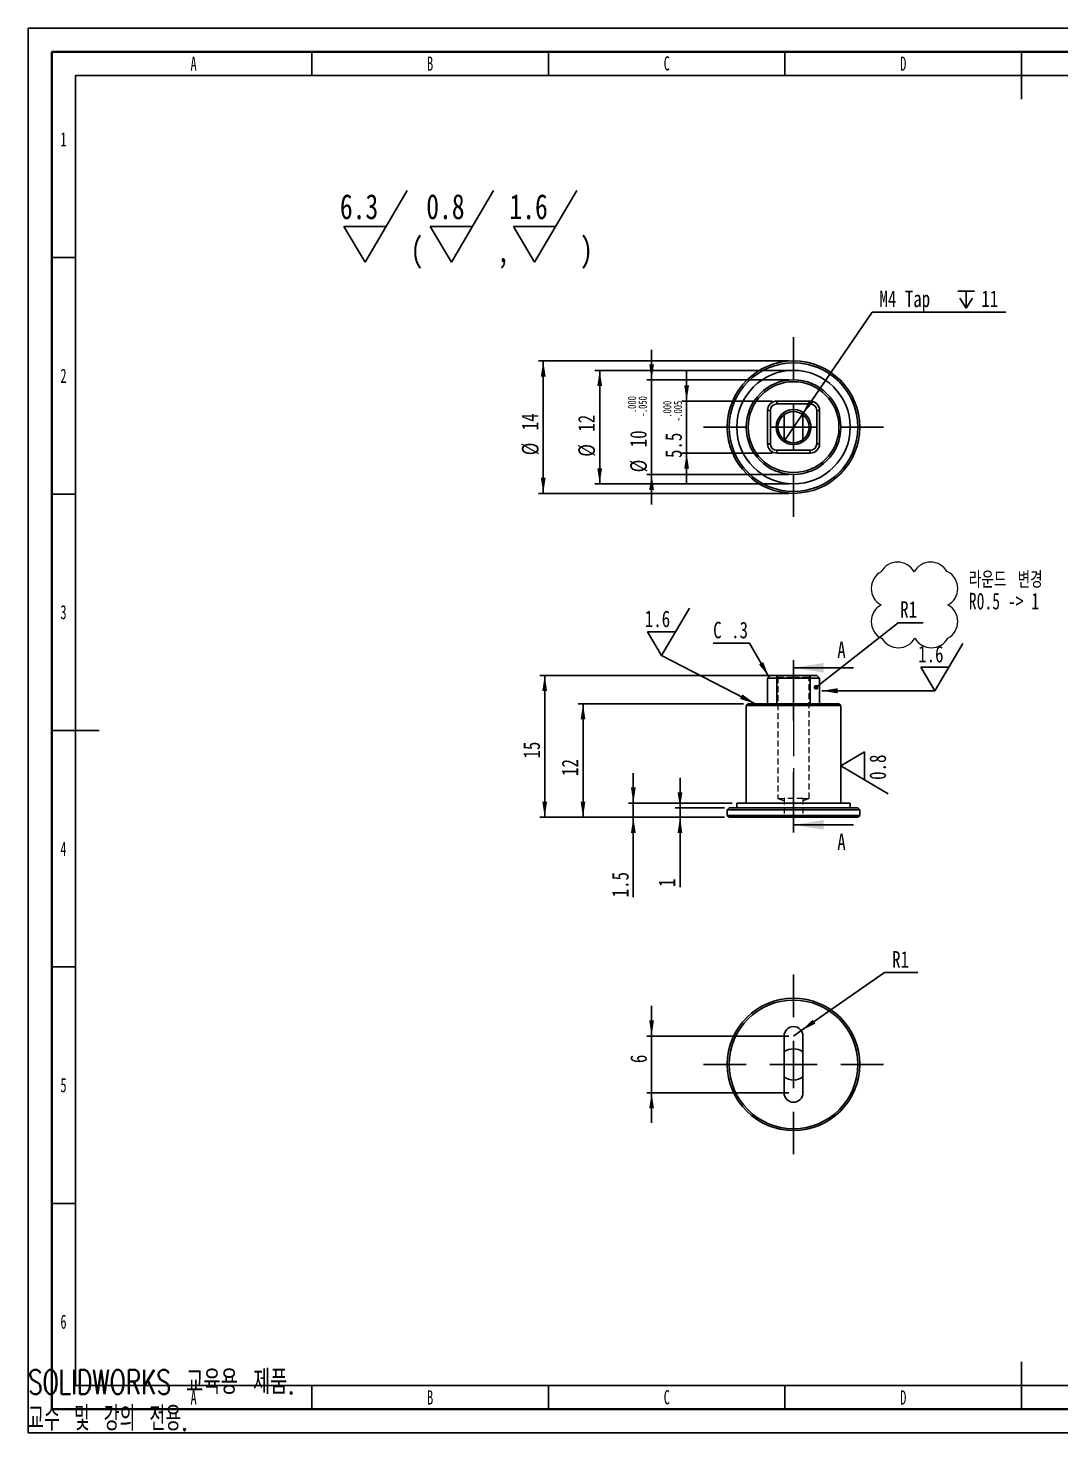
# Model space of a CAD drawing. Header units: millimetres. Extents: x 0 to 420, y 1 to 298.
# Drawn here: x 0 to 218.3, y 1 to 298 of the extents above; entities that cross this region are included whole.
import ezdxf

# ---------------------------------------------------------------- set-up
doc = ezdxf.new("R2010")
doc.units = ezdxf.units.MM
doc.linetypes.add('CENTERX2', pattern=[20.32, 12.7, -2.54, 2.54, -2.54])
doc.linetypes.add('HIDDEN', pattern=[1.905, 1.27, -0.635])
for name, color, linetype in [('SLD-0', 179, 'Continuous'), ('가는실선', 7, 'Continuous'), ('레이어10', 30, 'Continuous'), ('절단면', 230, 'Continuous'), ('중심선', 1, 'CENTERX2'), ('치수선', 104, 'Continuous')]:
    doc.layers.add(name, color=color, linetype=linetype)
doc.layers.add('도면층1', color=4, linetype='Continuous', lineweight=35)
doc.layers.add('도면층2', color=3, linetype='Continuous', lineweight=25)
doc.styles.add('SLDTEXTSTYLE0', font='TXT', dxfattribs={"width": 0.75})
doc.styles.add('SLDTEXTSTYLE12', font='TXT', dxfattribs={"width": 0.7, "bigfont": 'bigfont'})
doc.styles.add('SLDTEXTSTYLE13', font='TXT', dxfattribs={"width": 0.645455, "bigfont": 'bigfont'})
doc.styles.add('SLDTEXTSTYLE7', font='TXT', dxfattribs={"width": 0.75, "bigfont": 'bigfont'})
doc.styles.add('SLDTEXTSTYLE8', font='TXT', dxfattribs={"width": 0.694444})
doc.styles.add('SLDTEXTSTYLE9', font='TXT', dxfattribs={"width": 0.638186})
doc.dimstyles.new('SLDDIMSTYLE0', dxfattribs={"dimtxt": 3.5, "dimasz": 3.302, "dimexe": 0, "dimexo": 0.0625, "dimgap": 0.875, "dimtad": 1, "dimdec": 3, "dimlfac": 0.5, "dimrnd": 1e-09, "dimzin": 12, "dimdsep": 46, "dimtxsty": 'SLDTEXTSTYLE0', "dimsah": 1, "dimcen": 0.09, "dimadec": 0, "dimazin": 3, "dimtfac": 1, "dimtdec": 3, "dimtmove": 0, "dimatfit": 0, "dimfxl": 1, "dimfrac": 2, "dimtolj": 1, "dimtzin": 12, "dimarcsym": 0})
doc.dimstyles.new('SLDDIMSTYLE1', dxfattribs={"dimtxt": 3.5, "dimasz": 3.302, "dimexe": 0, "dimexo": 0.0625, "dimgap": 0.875, "dimtad": 1, "dimdec": 3, "dimlfac": 0.5, "dimrnd": 1e-09, "dimzin": 12, "dimdsep": 46, "dimtxsty": 'SLDTEXTSTYLE0', "dimsah": 1, "dimcen": 0.09, "dimadec": 0, "dimazin": 3, "dimtfac": 1, "dimtdec": 3, "dimtofl": 0, "dimtmove": 0, "dimatfit": 3, "dimfxl": 1, "dimfrac": 2, "dimtolj": 1, "dimtzin": 12, "dimarcsym": 0})
doc.dimstyles.new('SLDDIMSTYLE2', dxfattribs={"dimtxt": 0.18, "dimasz": 1.016, "dimexe": 0, "dimexo": 0.0625, "dimgap": 0, "dimtad": 0, "dimtih": 1, "dimtoh": 1, "dimdec": 0, "dimrnd": 1e-09, "dimzin": 0, "dimdsep": 46, "dimtxsty": 'Standard', "dimblk1": 'DOT', "dimblk2": 'DOT', "dimsah": 1, "dimcen": 0.09, "dimadec": 0, "dimazin": 0, "dimtfac": 1.016, "dimtdec": 0, "dimtofl": 0, "dimtmove": 0, "dimatfit": 3, "dimldrblk": 'DOT', "dimfxl": 1, "dimfrac": 2, "dimtolj": 1, "dimtzin": 0, "dimarcsym": 0})
doc.dimstyles.new('SLDDIMSTYLE3', dxfattribs={"dimtxt": 0.18, "dimasz": 3.302, "dimexe": 0, "dimexo": 0.0625, "dimgap": 0, "dimtad": 0, "dimtih": 1, "dimtoh": 1, "dimdec": 0, "dimrnd": 1e-09, "dimzin": 0, "dimdsep": 46, "dimtxsty": 'Standard', "dimsah": 1, "dimcen": 0.09, "dimadec": 0, "dimazin": 0, "dimtfac": 3.302, "dimtdec": 0, "dimtofl": 0, "dimtmove": 0, "dimatfit": 3, "dimfxl": 1, "dimfrac": 2, "dimtolj": 1, "dimtzin": 0, "dimarcsym": 0})
doc.dimstyles.new('SLDDIMSTYLE4', dxfattribs={"dimtxt": 3.5, "dimasz": 3.302, "dimexe": 0, "dimexo": 0.0625, "dimgap": 0.875, "dimtad": 1, "dimdec": 3, "dimlfac": 0.5, "dimrnd": 1e-09, "dimzin": 12, "dimdsep": 46, "dimtxsty": 'SLDTEXTSTYLE0', "dimsah": 1, "dimcen": 0.09, "dimadec": 0, "dimazin": 3, "dimtol": 1, "dimtm": 0.05, "dimtfac": 1, "dimtdec": 3, "dimtmove": 0, "dimatfit": 0, "dimfxl": 1, "dimfrac": 2, "dimtolj": 1, "dimtzin": 4, "dimarcsym": 0})
doc.dimstyles.new('SLDDIMSTYLE5', dxfattribs={"dimtxt": 3.5, "dimasz": 3.302, "dimexe": 0, "dimexo": 0.0625, "dimgap": 0.875, "dimtad": 0, "dimtih": 1, "dimtoh": 1, "dimdec": 3, "dimlfac": 0.5, "dimrnd": 1e-09, "dimzin": 12, "dimdsep": 46, "dimtxsty": 'SLDTEXTSTYLE0', "dimblk1": 'NONE', "dimsah": 1, "dimcen": 0, "dimadec": 0, "dimazin": 3, "dimtfac": 1, "dimtdec": 3, "dimtmove": 0, "dimatfit": 3, "dimldrblk": 'NONE', "dimfxl": 1, "dimfrac": 2, "dimtolj": 1, "dimtzin": 12, "dimarcsym": 0})
doc.dimstyles.new('SLDDIMSTYLE6', dxfattribs={"dimtxt": 3.5, "dimasz": 3.302, "dimexe": 0, "dimexo": 0.0625, "dimgap": 0.875, "dimtad": 1, "dimdec": 3, "dimlfac": 0.5, "dimrnd": 1e-09, "dimzin": 12, "dimdsep": 46, "dimtxsty": 'SLDTEXTSTYLE0', "dimsah": 1, "dimcen": 0.09, "dimadec": 0, "dimazin": 3, "dimtol": 1, "dimtm": 0.005, "dimtfac": 1, "dimtdec": 3, "dimtmove": 0, "dimatfit": 0, "dimfxl": 1, "dimfrac": 2, "dimtolj": 1, "dimtzin": 4, "dimarcsym": 0})
doc.dimstyles.new('SLDDIMSTYLE7', dxfattribs={"dimtxt": 3.5, "dimasz": 3.302, "dimexe": 0, "dimexo": 0.0625, "dimgap": 0.875, "dimtad": 0, "dimtih": 1, "dimtoh": 1, "dimdec": 3, "dimlfac": 0.5, "dimrnd": 1e-09, "dimzin": 12, "dimdsep": 46, "dimtxsty": 'SLDTEXTSTYLE0', "dimsah": 1, "dimcen": 0, "dimadec": 0, "dimazin": 3, "dimtfac": 1, "dimtdec": 3, "dimtofl": 0, "dimtmove": 0, "dimatfit": 3, "dimfxl": 1, "dimfrac": 2, "dimtolj": 1, "dimtzin": 12, "dimarcsym": 0})

# ---------------------------------------------------------------- blocks, each defined once
blk = doc.blocks.new('SW_NOTE_0')
at = {"layer": '가는실선', "color": 0}
for p, q in [((5.31, -7.56), (14.23, 7.56)), ((23.56, -7.56), (32.47, 7.56)), ((41.14, -7.56), (50.06, 7.56)), ((5.31, -7.56), (0.85, 0)), ((9.77, 0), (0.85, 0)), ((23.56, -7.56), (19.1, 0)), ((28.01, 0), (19.1, 0)), ((41.14, -7.56), (36.69, 0)), ((45.6, 0), (36.69, 0))]:
    blk.add_line(p, q, dxfattribs=at)
at = {"layer": '가는실선', "color": 0, "attachment_point": 1, "style": 'SLDTEXTSTYLE0'}
for s, insert, char_height in [('6.3', (0, 6.82), 5.292), ('0.8', (18.25, 6.82), 5.292), ('1.6', (35.84, 6.82), 5.292), ('(', (14.93, -2.3), 5.29), (')', (50.77, -2.3), 5.29), (',', (33.18, -2.3), 5.29)]:
    blk.add_mtext(s, dxfattribs=dict(at, insert=insert, char_height=char_height))
blk = doc.blocks.new('SW_REVISION_CLOUD_0')
at = {"layer": '레이어10', "color": 0, "linetype": 'Continuous', "lineweight": 18}
for centre, radius, start, end in [((-3.58, 5.06), 4, 28.955, 151.045), ((3.41, 5.06), 4, 28.955, 151.045), ((-5.14, 3.5), 4, 118.955, 241.045), ((6.99, 6.95), 0.0937, 28.955, 151.045), ((5.14, 3.5), 4, 298.955, 61.045), ((-5.14, -3.5), 4, 118.955, 241.045), ((5.14, -3.5), 4, 298.955, 61.045), ((-6.99, -6.95), 0.0937, 208.955, 331.045), ((-3.41, -5.06), 4, 208.955, 331.045), ((3.58, -5.06), 4, 208.955, 331.045)]:
    blk.add_arc(centre, radius, start, end, dxfattribs=at)
blk = doc.blocks.new('_D')
at = {"layer": '치수선', "transparency": 16777216}
for p, q in [((137.81, 133.16), (137.81, 139.51)), ((147.21, 133.16), (136.81, 133.16)), ((147.21, 131.16), (136.81, 131.16)), ((137.81, 131.16), (137.81, 133.16)), ((137.81, 131.16), (137.81, 116.4))]:
    blk.add_line(p, q, dxfattribs=at)
for points in [[(137.81, 133.16), (138.31, 136.46), (137.3, 136.46)], [(137.81, 131.16), (137.3, 127.85), (138.31, 127.85)]]:
    blk.add_solid(points, dxfattribs=at)
at = {"layer": '치수선', "transparency": 16777216, "insert": (133.29, 116.4), "char_height": 3.5, "attachment_point": 1, "rotation": 90, "style": 'SLDTEXTSTYLE0'}
blk.add_mtext('1', dxfattribs=at)
blk = doc.blocks.new('_D_1')
at = {"layer": '치수선', "transparency": 16777216}
for p, q in [((127.94, 134.16), (127.94, 140.51)), ((148.81, 134.16), (126.94, 134.16)), ((127.94, 131.16), (127.94, 134.16)), ((147.21, 131.16), (126.94, 131.16)), ((127.94, 131.16), (127.94, 114.23))]:
    blk.add_line(p, q, dxfattribs=at)
for points in [[(127.94, 134.16), (128.45, 137.46), (127.44, 137.46)], [(127.94, 131.16), (127.44, 127.85), (128.45, 127.85)]]:
    blk.add_solid(points, dxfattribs=at)
at = {"layer": '치수선', "transparency": 16777216, "insert": (123.43, 114.23), "char_height": 3.5, "attachment_point": 1, "rotation": 90, "style": 'SLDTEXTSTYLE0'}
blk.add_mtext('1.5', dxfattribs=at)
blk = doc.blocks.new('_D_2')
at = {"layer": '치수선', "transparency": 16777216}
for p, q in [((151.21, 155.16), (116.31, 155.16)), ((117.31, 131.16), (117.31, 155.16)), ((147.21, 131.16), (116.31, 131.16))]:
    blk.add_line(p, q, dxfattribs=at)
for points in [[(117.31, 155.16), (116.8, 151.85), (117.81, 151.85)], [(117.31, 131.16), (117.81, 134.46), (116.8, 134.46)]]:
    blk.add_solid(points, dxfattribs=at)
at = {"layer": '치수선', "transparency": 16777216, "insert": (112.79, 139.89), "char_height": 3.5, "attachment_point": 1, "rotation": 90, "style": 'SLDTEXTSTYLE0'}
blk.add_mtext('12', dxfattribs=at)
blk = doc.blocks.new('_D_3')
at = {"layer": '레이어10', "transparency": 16777216}
for p, q in [((157.31, 161.16), (108.21, 161.16)), ((109.21, 161.16), (109.21, 131.16)), ((147.21, 131.16), (108.21, 131.16))]:
    blk.add_line(p, q, dxfattribs=at)
for points in [[(109.21, 161.16), (108.7, 157.85), (109.71, 157.85)], [(109.21, 131.16), (109.71, 134.46), (108.7, 134.46)]]:
    blk.add_solid(points, dxfattribs=at)
at = {"layer": '레이어10', "transparency": 16777216, "insert": (104.69, 143.57), "char_height": 3.5, "attachment_point": 1, "rotation": 90, "style": 'SLDTEXTSTYLE0'}
blk.add_mtext('15', dxfattribs=at)
blk = doc.blocks.new('SW_CHAMFER_DIMENSION_0')
at = {"layer": '치수선', "color": 0}
for p, q in [((7.67, 0), (0, 0)), ((11.79, -7.13), (7.67, 0))]:
    blk.add_line(p, q, dxfattribs=at)
blk.add_solid([(11.79, -7.13), (10.57, -4.01), (9.69, -4.52)], dxfattribs=at)
at = {"layer": '치수선', "color": 0, "char_height": 3.5, "attachment_point": 1, "style": 'SLDTEXTSTYLE0'}
for s, insert in [('C', (0, 4.51)), ('.3', (3.79, 4.51))]:
    blk.add_mtext(s, dxfattribs=dict(at, insert=insert))
blk = doc.blocks.new('SW_NOTE_0_1')
at = {"layer": '치수선', "color": 0}
blk.add_line((5.3, 0), (0, 0), dxfattribs=at)
at = {"layer": '치수선', "color": 0, "insert": (0.43, 4.6), "char_height": 3.5, "attachment_point": 1, "style": 'SLDTEXTSTYLE0'}
blk.add_mtext('R1', dxfattribs=at)
blk = doc.blocks.new('_Dot')
at = {"color": 0, "linetype": 'ByBlock', "lineweight": -2}
blk.add_line((-0.5, 0), (-1, 0), dxfattribs=at)
at = {"color": 0, "linetype": 'ByBlock', "const_width": 0.5}
blk.add_lwpolyline([(-0.25, 0, 1), (0.25, 0, 1)], format="xyb", close=True, dxfattribs=at)
blk = doc.blocks.new('SW_SFSYMBOL_0')
at = {"layer": '가는실선', "color": 0}
for p, q in [((-10.56, 2.95), (-5.56, 5.9)), ((-5.56, 0), (-5.56, 5.9)), ((-10.56, 2.95), (-0.56, -2.95))]:
    blk.add_line(p, q, dxfattribs=at)
at = {"layer": '가는실선', "color": 0, "insert": (-4.51, 0), "char_height": 3.5, "attachment_point": 1, "rotation": 90, "style": 'SLDTEXTSTYLE0'}
blk.add_mtext('0.8', dxfattribs=at)
blk = doc.blocks.new('SW_SFSYMBOL_1')
at = {"layer": '가는실선', "color": 0}
for p, q in [((0, 0), (5.9, 10)), ((0, 0), (-2.95, 5)), ((2.95, 5), (-2.95, 5))]:
    blk.add_line(p, q, dxfattribs=at)
at = {"layer": '가는실선', "color": 0, "insert": (-3.51, 9.51), "char_height": 3.5, "attachment_point": 1, "style": 'SLDTEXTSTYLE0'}
blk.add_mtext('1.6', dxfattribs=at)
blk = doc.blocks.new('SW_SFSYMBOL_2')
at = {"layer": '가는실선', "color": 0}
for p, q in [((0, 0), (5.9, 10)), ((0, 0), (-2.95, 5)), ((2.95, 5), (-2.95, 5))]:
    blk.add_line(p, q, dxfattribs=at)
at = {"layer": '가는실선', "color": 0, "insert": (-3.51, 9.51), "char_height": 3.5, "attachment_point": 1, "style": 'SLDTEXTSTYLE0'}
blk.add_mtext('1.6', dxfattribs=at)
blk = doc.blocks.new('_D_4')
at = {"layer": '레이어10', "transparency": 16777216}
for p, q in [((160.81, 227.64), (107.9, 227.64)), ((108.9, 227.64), (108.9, 199.64)), ((160.81, 199.64), (107.9, 199.64))]:
    blk.add_line(p, q, dxfattribs=at)
for points in [[(108.9, 227.64), (108.39, 224.34), (109.41, 224.34)], [(108.9, 199.64), (109.41, 202.94), (108.39, 202.94)]]:
    blk.add_solid(points, dxfattribs=at)
at = {"layer": '레이어10', "transparency": 16777216, "char_height": 3.5, "attachment_point": 1, "rotation": 90, "style": 'SLDTEXTSTYLE0'}
for s, insert in [('14', (104.34, 212.97)), ('%%c', (104.39, 207.7))]:
    blk.add_mtext(s, dxfattribs=dict(at, insert=insert))
blk = doc.blocks.new('_D_5')
at = {"layer": '치수선', "transparency": 16777216}
for p, q in [((160.81, 225.64), (119.83, 225.64)), ((120.83, 225.64), (120.83, 201.64)), ((160.81, 201.64), (119.83, 201.64))]:
    blk.add_line(p, q, dxfattribs=at)
for points in [[(120.83, 225.64), (120.33, 222.34), (121.34, 222.34)], [(120.83, 201.64), (121.34, 204.94), (120.33, 204.94)]]:
    blk.add_solid(points, dxfattribs=at)
at = {"layer": '치수선', "transparency": 16777216, "char_height": 3.5, "attachment_point": 1, "rotation": 90, "style": 'SLDTEXTSTYLE0'}
for s, insert in [('12', (116.27, 212.67)), ('%%c', (116.32, 207.39))]:
    blk.add_mtext(s, dxfattribs=dict(at, insert=insert))
blk = doc.blocks.new('_D_6')
at = {"layer": '치수선', "transparency": 16777216}
for p, q in [((131.81, 223.64), (131.81, 229.99)), ((160.81, 223.64), (130.81, 223.64)), ((131.81, 223.64), (131.81, 203.64)), ((160.81, 203.64), (130.81, 203.64)), ((131.81, 203.64), (131.81, 197.29))]:
    blk.add_line(p, q, dxfattribs=at)
for points in [[(131.81, 223.64), (132.31, 226.94), (131.3, 226.94)], [(131.81, 203.64), (131.3, 200.34), (132.31, 200.34)]]:
    blk.add_solid(points, dxfattribs=at)
at = {"layer": '치수선', "transparency": 16777216, "attachment_point": 1, "rotation": 90, "style": 'SLDTEXTSTYLE0'}
for s, insert, char_height in [('.000', (126.77, 216.61), 1.75), ('.050', (129.04, 216.61), 1.75), ('-', (129.04, 215.83), 1.75), ('10', (127.24, 209.37), 3.5), ('%%c', (127.29, 204.09), 3.5)]:
    blk.add_mtext(s, dxfattribs=dict(at, insert=insert, char_height=char_height))
blk = doc.blocks.new('SW_SYMBOL_HOLE_DEPTH')
at = {"layer": '치수선', "color": 0}
for p, q in [((0, 875), (800, 875)), ((400, 875), (400, 75)), ((100, 555), (400, 75)), ((700, 555), (400, 75))]:
    blk.add_line(p, q, dxfattribs=at)
blk = doc.blocks.new('_D_7')
at = {"layer": '치수선', "transparency": 16777216}
for p, q in [((163.67, 216.37), (178.4, 237.96)), ((178.4, 237.96), (206.68, 237.96)), ((159.95, 210.91), (163.67, 216.37))]:
    blk.add_line(p, q, dxfattribs=at)
blk.add_solid([(163.67, 216.37), (165.95, 218.81), (165.11, 219.38)], dxfattribs=at)
at = {"layer": '치수선', "transparency": 16777216, "xscale": 0.004470703125, "yscale": 0.004470703125, "zscale": 0.004470703125}
blk.add_blockref('SW_SYMBOL_HOLE_DEPTH', (196.51, 238.44), dxfattribs=at)
at = {"layer": '치수선', "transparency": 16777216, "char_height": 3.5, "attachment_point": 1, "style": 'SLDTEXTSTYLE0'}
for s, insert in [('M4 Tap', (179.98, 242.52)), ('11', (201.51, 242.52))]:
    blk.add_mtext(s, dxfattribs=dict(at, insert=insert))
blk = doc.blocks.new('_None')
blk = doc.blocks.new('_D_8')
at = {"layer": '치수선', "transparency": 16777216}
for p, q in [((139.21, 219.14), (139.21, 225.49)), ((157.31, 219.14), (138.21, 219.14)), ((139.21, 219.14), (139.21, 208.14)), ((157.31, 208.14), (138.21, 208.14)), ((139.21, 208.14), (139.21, 201.79))]:
    blk.add_line(p, q, dxfattribs=at)
for points in [[(139.21, 219.14), (139.71, 222.44), (138.7, 222.44)], [(139.21, 208.14), (138.7, 204.84), (139.71, 204.84)]]:
    blk.add_solid(points, dxfattribs=at)
at = {"layer": '치수선', "transparency": 16777216, "attachment_point": 1, "rotation": 90, "style": 'SLDTEXTSTYLE0'}
for s, insert, char_height in [('.000', (134.23, 215.64), 1.75), ('.005', (136.49, 215.64), 1.75), ('-', (136.49, 214.87), 1.75), ('5.5', (134.69, 207.11), 3.5)]:
    blk.add_mtext(s, dxfattribs=dict(at, insert=insert, char_height=char_height))
blk = doc.blocks.new('SW_CENTERMARKSYMBOL_0')
at = {"layer": '중심선', "color": 0}
for p, q in [((0, 10), (0, 19)), ((0, 0), (0, 5)), ((-10, 0), (-19, 0)), ((0, 0), (-5, 0)), ((0, 0), (0, -5)), ((0, 0), (5, 0)), ((10, 0), (19, 0)), ((0, -10), (0, -19))]:
    blk.add_line(p, q, dxfattribs=at)
blk = doc.blocks.new('_D_9')
at = {"layer": '치수선', "transparency": 16777216}
for p, q in [((131.81, 84.91), (131.81, 91.26)), ((160.81, 84.91), (130.81, 84.91)), ((131.81, 84.91), (131.81, 72.91)), ((160.81, 72.91), (130.81, 72.91)), ((131.81, 72.91), (131.81, 66.56))]:
    blk.add_line(p, q, dxfattribs=at)
for points in [[(131.81, 84.91), (132.31, 88.21), (131.3, 88.21)], [(131.81, 72.91), (131.3, 69.6), (132.31, 69.6)]]:
    blk.add_solid(points, dxfattribs=at)
at = {"layer": '치수선', "transparency": 16777216, "insert": (127.29, 79.18), "char_height": 3.5, "attachment_point": 1, "rotation": 90, "style": 'SLDTEXTSTYLE0'}
blk.add_mtext('6', dxfattribs=at)
blk = doc.blocks.new('_D_10')
at = {"layer": '치수선', "transparency": 16777216}
for p, q in [((163.45, 86.05), (181.07, 98.35)), ((181.07, 98.35), (188.07, 98.35)), ((161.81, 84.91), (163.45, 86.05))]:
    blk.add_line(p, q, dxfattribs=at)
blk.add_solid([(163.45, 86.05), (166.44, 87.52), (165.86, 88.36)], dxfattribs=at)
at = {"layer": '치수선', "transparency": 16777216, "insert": (182.65, 102.86), "char_height": 3.5, "attachment_point": 1, "style": 'SLDTEXTSTYLE0'}
blk.add_mtext('R1', dxfattribs=at)
blk = doc.blocks.new('SW_CENTERMARKSYMBOL_1')
at = {"layer": '중심선', "color": 0}
for p, q in [((0, 10), (0, 19)), ((0, 0), (0, 5)), ((-10, 0), (-19, 0)), ((0, 0), (-5, 0)), ((0, 0), (0, -5)), ((0, 0), (5, 0)), ((10, 0), (19, 0)), ((0, -10), (0, -19))]:
    blk.add_line(p, q, dxfattribs=at)

msp = doc.modelspace()

# ---------------------------------------------------------------- linework, layer by layer
at = {"color": 7, "linetype": 'Continuous', "lineweight": 25}
for p, q in [((156.3055, 217.1393), (156.9055, 217.1393)), ((156.3055, 210.1393), (156.3055, 217.1393)), ((156.9055, 217.1393), (156.9055, 210.1393)), ((158.3055, 219.1393), (165.3055, 219.1393)), ((158.3055, 219.1393), (158.3055, 218.5393)), ((165.3055, 218.5393), (158.3055, 218.5393)), ((165.3055, 219.1393), (165.3055, 218.5393)), ((167.3055, 217.1393), (166.7055, 217.1393)), ((166.7055, 210.1393), (166.7055, 217.1393)), ((167.3055, 217.1393), (167.3055, 210.1393)), ((156.9055, 210.1393), (156.3055, 210.1393)), ((158.3055, 208.7393), (165.3055, 208.7393)), ((158.3055, 208.7393), (158.3055, 208.1393)), ((165.3055, 208.1393), (158.3055, 208.1393)), ((165.3055, 208.7393), (165.3055, 208.1393)), ((166.7055, 210.1393), (167.3055, 210.1393)), ((156.9055, 161.155), (156.3055, 160.555)), ((156.3055, 155.155), (156.3055, 160.555)), ((158.3055, 160.555), (156.3055, 160.555)), ((156.9055, 161.155), (158.3055, 161.155)), ((158.3055, 161.155), (158.3055, 160.555)), ((158.3055, 161.155), (165.3055, 161.155)), ((158.3055, 160.555), (158.3055, 155.155)), ((165.3055, 160.555), (158.3055, 160.555)), ((165.3055, 161.155), (166.7055, 161.155)), ((165.3055, 161.155), (165.3055, 160.555)), ((165.3055, 155.155), (165.3055, 160.555)), ((167.3055, 160.555), (165.3055, 160.555)), ((166.7055, 161.155), (167.3055, 160.555)), ((167.3055, 160.555), (167.3055, 155.155)), ((152.2055, 155.155), (151.8055, 154.755)), ((151.8055, 154.755), (151.8055, 134.155)), ((161.8055, 154.755), (151.8055, 154.755)), ((152.2055, 155.155), (161.8055, 155.155)), ((161.8055, 155.155), (171.4055, 155.155)), ((171.8055, 154.755), (161.8055, 154.755)), ((171.8055, 154.755), (171.4055, 155.155)), ((171.8055, 134.155), (171.8055, 154.755)), ((149.8055, 134.155), (149.8055, 133.155)), ((149.8055, 134.155), (161.8055, 134.155)), ((161.8055, 134.155), (173.8055, 134.155)), ((173.8055, 133.155), (173.8055, 134.155)), ((148.2055, 133.155), (147.8055, 132.755)), ((147.8055, 132.755), (147.8055, 131.555)), ((161.8055, 132.755), (147.8055, 132.755)), ((147.8055, 131.555), (148.2055, 131.155)), ((147.8055, 131.555), (161.8055, 131.555)), ((148.2055, 133.155), (161.8055, 133.155)), ((161.8055, 131.155), (148.2055, 131.155)), ((161.8055, 133.155), (175.4055, 133.155)), ((175.8055, 132.755), (161.8055, 132.755)), ((161.8055, 131.555), (175.8055, 131.555)), ((175.4055, 131.155), (161.8055, 131.155)), ((175.8055, 132.755), (175.4055, 133.155)), ((175.4055, 131.155), (175.8055, 131.555)), ((175.8055, 131.555), (175.8055, 132.755)), ((159.8055, 72.9051), (159.8055, 84.9051)), ((163.8055, 72.9051), (163.8055, 84.9051))]:
    msp.add_line(p, q, dxfattribs=at)
at = {"color": 7, "linetype": 'HIDDEN', "lineweight": 18}
for p, q in [((158.1055, 161.155), (158.5055, 160.755)), ((158.3055, 160.555), (158.3055, 161.155)), ((158.3055, 155.155), (158.3055, 160.555)), ((158.5055, 160.755), (161.8055, 160.755)), ((158.5055, 160.755), (158.5055, 135.155)), ((161.8055, 160.755), (165.1055, 160.755)), ((165.1055, 160.755), (165.5055, 161.155)), ((165.1055, 135.155), (165.1055, 160.755)), ((165.3055, 160.555), (165.3055, 161.155)), ((165.3055, 160.555), (165.3055, 155.155)), ((158.5055, 135.155), (159.8055, 135.155)), ((158.5055, 135.155), (159.8055, 134.6165)), ((159.8055, 135.155), (159.8055, 131.155)), ((163.8055, 135.155), (159.8055, 135.155)), ((163.8055, 135.155), (163.8055, 131.155)), ((163.8055, 135.155), (165.1055, 135.155)), ((163.8055, 134.6165), (165.1055, 135.155))]:
    msp.add_line(p, q, dxfattribs=at)
at = {"color": 7, "linetype": 'Continuous', "lineweight": 25}
for centre, radius in [((161.8055, 213.6393), 14), ((161.8055, 213.6393), 13.6), ((161.8055, 213.6393), 12), ((161.8055, 213.6393), 10), ((161.8055, 213.6393), 9.6), ((161.8055, 213.6393), 3.7), ((161.8055, 213.6393), 3.3), ((161.8055, 78.9051), 14), ((161.8055, 78.9051), 13.6)]:
    msp.add_circle(centre, radius, dxfattribs=at)
for centre, radius, start, end in [((158.3055, 217.1393), 2, 90, 180), ((158.3055, 217.1393), 1.4, 90, 180), ((165.3055, 217.1393), 2, 0, 90), ((165.3055, 217.1393), 1.4, 0, 90), ((158.3055, 210.1393), 2, 180, 270), ((158.3055, 210.1393), 1.4, 180, 270), ((165.3055, 210.1393), 1.4, 270, 0), ((165.3055, 210.1393), 2, 270, 0), ((161.8055, 84.9051), 2, 0, 180), ((161.8055, 78.9051), 3.3, 52.694799, 127.305201), ((161.8055, 78.9051), 3.3, 232.694799, 307.305201), ((161.8055, 72.9051), 2, 180, 0)]:
    msp.add_arc(centre, radius, start, end, dxfattribs=at)
for points in [[(159.8055, 211.0144), (159.8055, 211.4409), (159.8055, 211.8708), (159.8055, 212.7405), (159.8055, 213.1815), (159.8055, 214.0879), (159.8055, 214.5349), (159.8055, 215.4071), (159.8055, 215.8367), (159.8055, 216.2641)], [(163.8055, 211.0144), (163.8055, 211.4409), (163.8055, 211.8708), (163.8055, 212.7405), (163.8055, 213.1815), (163.8055, 214.0879), (163.8055, 214.5349), (163.8055, 215.4071), (163.8055, 215.8367), (163.8055, 216.2641)]]:
    msp.add_open_spline(points, degree=3, knots=[0, 0, 0, 0, 0.25, 0.25, 0.5, 0.5, 0.75, 0.75, 1, 1, 1, 1], dxfattribs=at)
at = {"layer": 'SLD-0', "color": 7}
for p, q in [((420, 298), (0, 298)), ((0, 298), (0, 1)), ((0, 1), (420, 1))]:
    msp.add_line(p, q, dxfattribs=at)
at = {"layer": '도면층1', "color": 7}
for p, q in [((415, 293), (5, 293)), ((5, 293), (5, 6)), ((5, 6), (415, 6))]:
    msp.add_line(p, q, dxfattribs=at)
at = {"layer": '도면층2', "color": 7}
for p, q in [((60, 293), (60, 288)), ((110, 293), (110, 288)), ((160, 293), (160, 288)), ((210, 283), (210, 293)), ((210, 293), (210, 288)), ((410, 288), (10, 288)), ((10, 288), (10, 11)), ((10, 288), (210, 288)), ((10, 288), (10, 149.5)), ((210, 288), (210, 283)), ((5, 249.5), (10, 249.5)), ((5, 199.5), (10, 199.5)), ((15, 149.5), (5, 149.5)), ((5, 149.5), (10, 149.5)), ((10, 149.5), (15, 149.5)), ((5, 99.5), (10, 99.5)), ((5, 49.5), (10, 49.5)), ((210, 11), (210, 16)), ((210, 16), (210, 6)), ((10, 11), (410, 11)), ((60, 11), (60, 6)), ((110, 11), (110, 6)), ((160, 11), (160, 6)), ((210, 11), (210, 6))]:
    msp.add_line(p, q, dxfattribs=at)
at = {"layer": '절단면'}
for p, q in [((161.8055, 151.6425), (161.8055, 164.3425)), ((174.5055, 162.755), (161.8055, 162.755)), ((161.8055, 127.9675), (161.8055, 140.6739)), ((174.5055, 129.555), (161.8055, 129.555))]:
    msp.add_line(p, q, dxfattribs=at)
for points in [[(161.8055, 162.755), (168.1555, 161.739), (168.1555, 163.771)], [(161.8055, 129.555), (168.1555, 128.539), (168.1555, 130.571)]]:
    msp.add_solid(points, dxfattribs=at)
at = {"layer": '중심선', "linetype": 'CENTERX2', "lineweight": 18}
msp.add_line((161.8055, 156.755), (161.8055, 132.155), dxfattribs=at)

# ---------------------------------------------------------------- block references
at = {"layer": '가는실선'}
for name, p in [('SW_NOTE_0', (65.9215, 256.0865)), ('SW_SFSYMBOL_1', (133.8817, 165.3541)), ('SW_SFSYMBOL_2', (191.6704, 157.8921)), ('SW_SFSYMBOL_0', (182.3609, 139.0624))]:
    msp.add_blockref(name, p, dxfattribs=at)
at = {"layer": '레이어10', "linetype": 'Continuous', "lineweight": 18}
msp.add_blockref('SW_REVISION_CLOUD_0', (187.378, 176.0393), dxfattribs=at)
at = {"layer": '중심선'}
for name, p in [('SW_CENTERMARKSYMBOL_0', (161.8055, 213.6393)), ('SW_CENTERMARKSYMBOL_1', (161.8055, 78.9051))]:
    msp.add_blockref(name, p, dxfattribs=at)
at = {"layer": '치수선'}
for name, p in [('SW_NOTE_0_1', (183.9252, 172.2357)), ('SW_CHAMFER_DIMENSION_0', (144.8204, 167.9811))]:
    msp.add_blockref(name, p, dxfattribs=at)

# ---------------------------------------------------------------- texts
at = {"color": 7, "linetype": 'Continuous', "char_height": 5.1381, "attachment_point": 1}
for s, insert, style in [('SOLIDWORKS 교육용 제품.', (0, 14.3305), 'SLDTEXTSTYLE12'), ('교수 및 강의 전용.', (0, 6.6234), 'SLDTEXTSTYLE13')]:
    msp.add_mtext(s, dxfattribs=dict(at, insert=insert, style=style))
at = {"layer": '도면층2', "color": 7, "char_height": 3, "attachment_point": 2, "style": 'SLDTEXTSTYLE9'}
for s, insert in [('A', (34.986, 291.9922)), ('B', (84.986, 291.9922)), ('C', (135.0135, 292.0432)), ('D', (185.0135, 291.9922)), ('1', (7.4784, 275.9982)), ('2', (7.4784, 225.9982)), ('3', (7.4784, 176.0237)), ('4', (7.4784, 125.9922)), ('5', (7.4784, 76.0177)), ('6', (7.4784, 26.0237)), ('A', (34.986, 9.9922)), ('B', (84.986, 9.9922)), ('C', (135.0135, 10.0432)), ('D', (185.0135, 9.9922))]:
    msp.add_mtext(s, dxfattribs=dict(at, insert=insert))
at = {"layer": '레이어10', "char_height": 3.5, "attachment_point": 1}
for s, insert, style in [('라운드 변경', (198.8558, 183.1324), 'SLDTEXTSTYLE7'), ('R0.5 -> 1', (198.8558, 178.6067), 'SLDTEXTSTYLE8')]:
    msp.add_mtext(s, dxfattribs=dict(at, insert=insert, style=style))
at = {"layer": '절단면', "char_height": 3.5, "attachment_point": 1, "style": 'SLDTEXTSTYLE0'}
for insert in [(171.0562, 168.3079), (171.0562, 127.7059)]:
    msp.add_mtext('A', dxfattribs=dict(at, insert=insert))

# ---------------------------------------------------------------- dimensions: what is measured, and where the dimension line sits
at = {"layer": '레이어10'}
dim = msp.add_linear_dim(base=(108.901, 199.6393), p1=(161.8055, 227.6393), p2=(161.8055, 199.6393), angle=90, text='%%c<>', dimstyle='SLDDIMSTYLE1', dxfattribs=at)
dim.commit()
dim.dimension.update_dxf_attribs({"geometry": '_D_4', "text_midpoint": (108.901, 212.9212), "dimtype": 160})
dim = msp.add_linear_dim(base=(109.2055, 131.155), p1=(158.3055, 161.155), p2=(148.2055, 131.155), angle=90, dimstyle='SLDDIMSTYLE1', dxfattribs=at)
dim.commit()
dim.dimension.update_dxf_attribs({"geometry": '_D_3', "text_midpoint": (109.2055, 146.155), "dimtype": 160})
at = {"layer": '치수선'}
dim = msp.add_diameter_dim_2p(p1=(159.9457, 210.9132), p2=(163.6653, 216.3653), text='M4 Tap{\\fGDT;x}11', dimstyle='SLDDIMSTYLE5', override={"dimpost": '<>'}, dxfattribs=at)
dim.commit()
dim.dimension.update_dxf_attribs({"geometry": '_D_7', "text_midpoint": (193.3343, 240.7631), "dimtype": 163})
for base, p1, p2, dimstyle, picture, middle in [((131.8055, 203.6393), (161.8055, 223.6393), (161.8055, 203.6393), 'SLDDIMSTYLE4', '_D_6', (131.8055, 212.6134)), ((120.8334, 201.6393), (161.8055, 225.6393), (161.8055, 201.6393), 'SLDDIMSTYLE0', '_D_5', (120.8334, 212.6134))]:
    dim = msp.add_linear_dim(base=base, p1=p1, p2=p2, angle=90, text='%%c<>', dimstyle=dimstyle, dxfattribs=at)
    dim.commit()
    dim.dimension.update_dxf_attribs({"geometry": picture, "text_midpoint": middle, "dimtype": 160})
for base, p1, p2, dimstyle, picture, middle in [((139.2055, 208.1393), (158.3055, 219.1393), (158.3055, 208.1393), 'SLDDIMSTYLE6', '_D_8', (139.2055, 213.6393)), ((117.3065, 155.155), (148.2055, 131.155), (152.2055, 155.155), 'SLDDIMSTYLE1', '_D_2', (117.3065, 142.4735)), ((127.9435, 134.155), (148.2055, 131.155), (149.8055, 134.155), 'SLDDIMSTYLE0', '_D_1', (127.9435, 117.466)), ((137.8055, 133.155), (148.2055, 131.155), (148.2055, 133.155), 'SLDDIMSTYLE0', '_D', (137.8055, 117.6932)), ((131.8055, 72.9051), (161.8055, 84.9051), (161.8055, 72.9051), 'SLDDIMSTYLE0', '_D_9', (131.8055, 80.4714))]:
    dim = msp.add_linear_dim(base=base, p1=p1, p2=p2, angle=90, dimstyle=dimstyle, dxfattribs=at)
    dim.commit()
    dim.dimension.update_dxf_attribs({"geometry": picture, "text_midpoint": middle, "dimtype": 160})
dim = msp.add_radius_dim(center=(161.8055, 84.9051), mpoint=(163.4456, 86.0497), dimstyle='SLDDIMSTYLE7', dxfattribs=at)
dim.commit()
dim.dimension.update_dxf_attribs({"geometry": '_D_10', "text_midpoint": (185.3629, 101.1243), "dimtype": 164})

# ---------------------------------------------------------------- leaders
at = {"layer": '가는실선'}
for points in [[(153.6939, 155.155), (133.8817, 165.3541)], [(167.8055, 157.8956), (191.6704, 157.8921)]]:
    msp.add_leader(points, dimstyle='SLDDIMSTYLE3', dxfattribs=at)
at = {"layer": '치수선'}
msp.add_leader([(166.5514, 158.622), (183.9252, 172.2357)], dimstyle='SLDDIMSTYLE2', dxfattribs=at)

doc.saveas('drawing.dxf')
